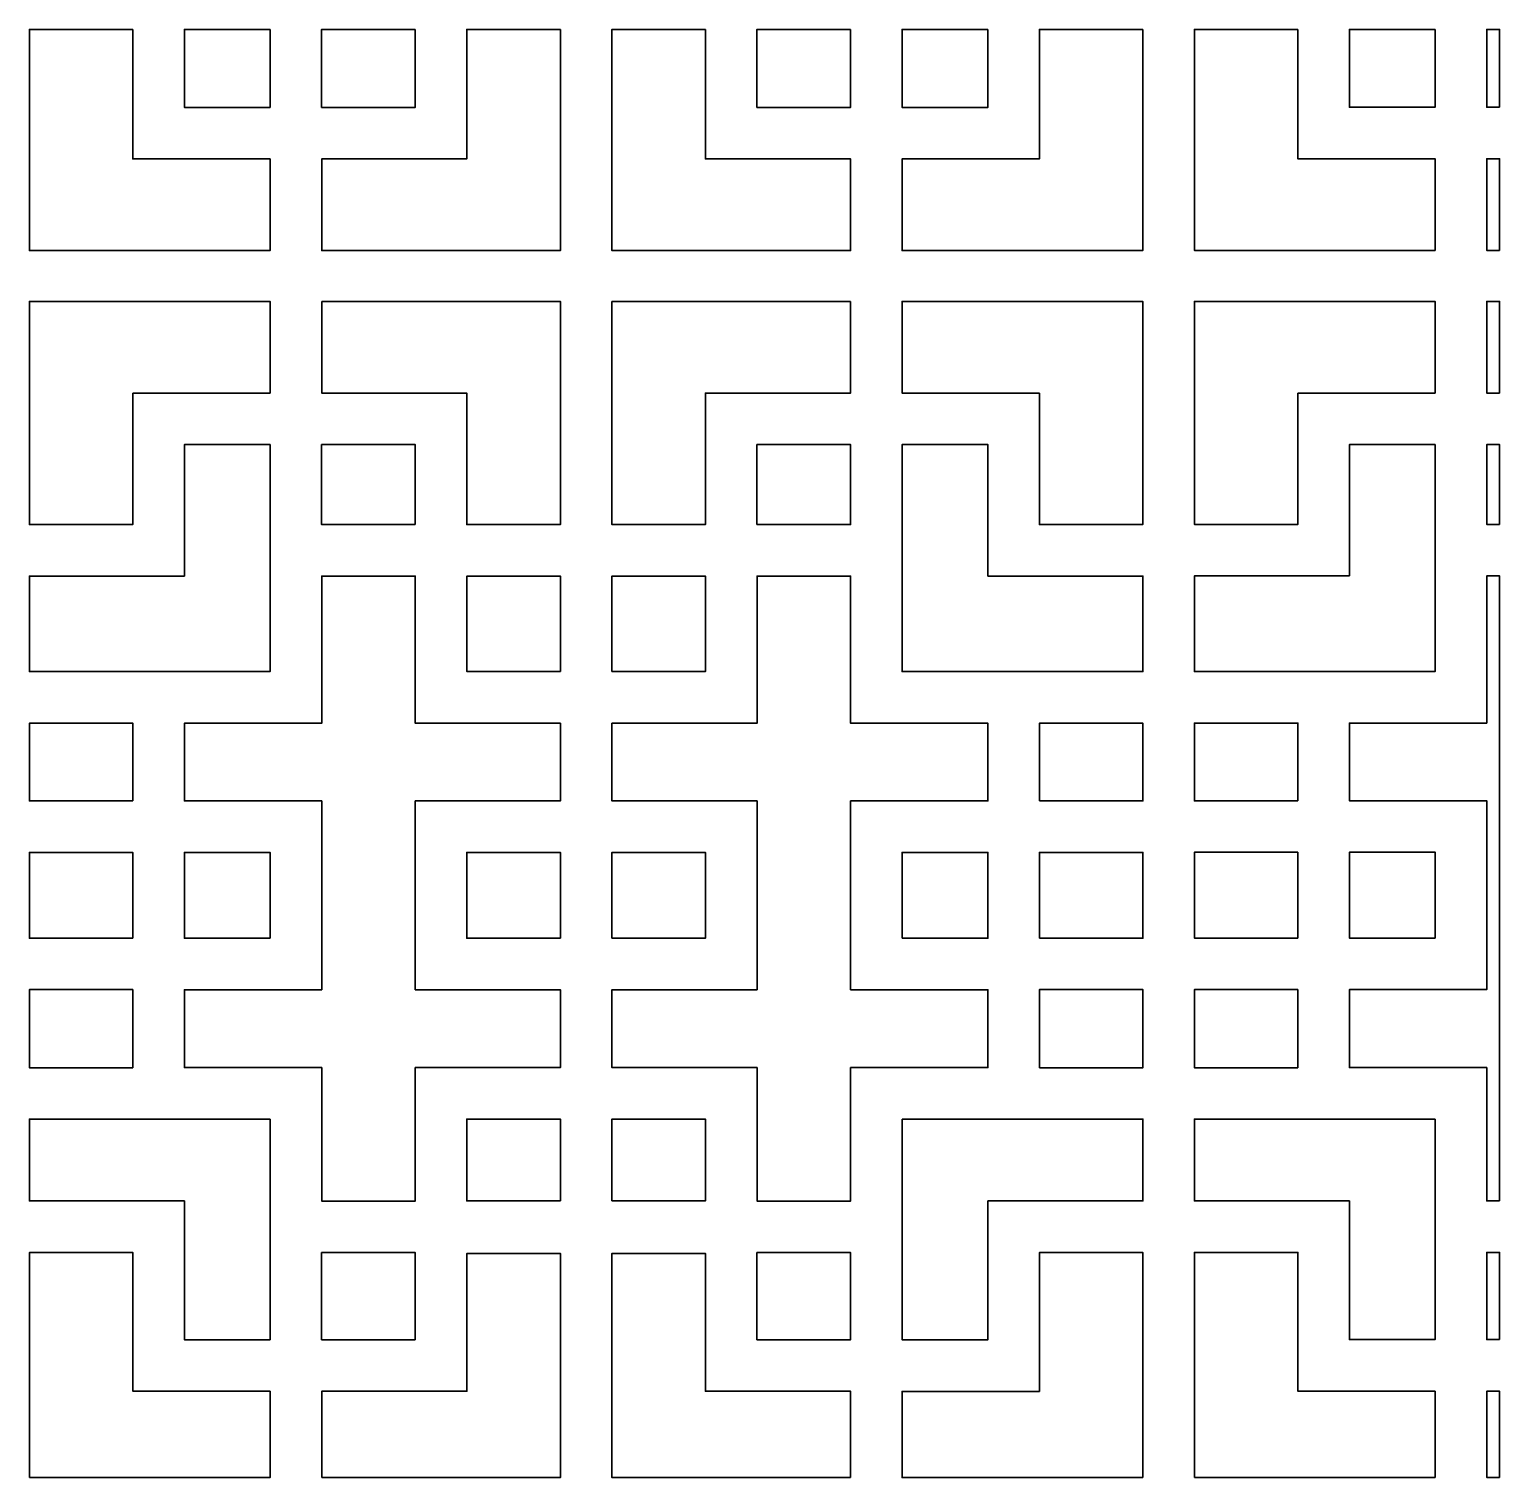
# Model space of a CAD drawing. Header units: centimetres. Extents: x 24 to 482, y -156 to 120.
# Drawn here: x 196.2 to 247.5, y 67.8 to 118.4 of the extents above; entities that cross this region are included whole.
import ezdxf

# ---------------------------------------------------------------- set-up
doc = ezdxf.new("R2010")
doc.units = ezdxf.units.CM
doc.header["$MEASUREMENT"] = 0
doc.layers.add('layer 1', color=7, linetype='Continuous')

msp = doc.modelspace()

# ---------------------------------------------------------------- linework, layer by layer
at = {"layer": 'layer 1', "color": 250, "lineweight": 35}
for points, knots in [([(199.77082, 118.39496), (199.77082, 118.39496), (199.77082, 113.87246), (199.77082, 113.87246), (199.77082, 113.87246), (199.77082, 113.87246), (204.56582, 113.87246), (204.56582, 113.87246), (204.56582, 113.87246), (204.56582, 113.87246), (204.56582, 110.67245), (204.56582, 110.67245), (204.56582, 110.67245), (204.56582, 110.67245), (196.16082, 110.67245), (196.16082, 110.67245), (196.16082, 110.67245), (196.16082, 110.67245), (196.16082, 118.39496), (196.16082, 118.39496), (196.16082, 118.39496), (196.16082, 118.39496), (199.77082, 118.39496), (199.77082, 118.39496)], [0, 0, 0, 0, 0.14285714, 0.14285714, 0.14285714, 0.14285714, 0.28571429, 0.28571429, 0.28571429, 0.28571429, 0.42857143, 0.42857143, 0.42857143, 0.42857143, 0.57142857, 0.57142857, 0.57142857, 0.57142857, 0.71428571, 0.71428571, 0.71428571, 0.71428571, 1, 1, 1, 1]), ([(204.56582, 118.39496), (204.56582, 118.39496), (201.57082, 118.39496), (201.57082, 118.39496), (201.57082, 118.39496), (201.57082, 118.39496), (201.57082, 115.67246), (201.57082, 115.67246), (201.57082, 115.67246), (201.57082, 115.67246), (204.56582, 115.67246), (204.56582, 115.67246), (204.56582, 115.67246), (204.56582, 115.67246), (204.56582, 118.39496), (204.56582, 118.39496)], [0, 0, 0, 0, 0.2, 0.2, 0.2, 0.2, 0.4, 0.4, 0.4, 0.4, 0.6, 0.6, 0.6, 0.6, 1, 1, 1, 1]), ([(209.63332, 118.39496), (209.63332, 118.39496), (209.63332, 115.67246), (209.63332, 115.67246), (209.63332, 115.67246), (209.63332, 115.67246), (206.36331, 115.67246), (206.36331, 115.67246), (206.36331, 115.67246), (206.36331, 115.67246), (206.36331, 118.39496), (206.36331, 118.39496), (206.36331, 118.39496), (206.36331, 118.39496), (206.36331, 118.39496), (206.36331, 118.39496), (206.36331, 118.39496), (206.36331, 118.39496), (209.63332, 118.39496), (209.63332, 118.39496)], [0, 0, 0, 0, 0.16666667, 0.16666667, 0.16666667, 0.16666667, 0.33333333, 0.33333333, 0.33333333, 0.33333333, 0.5, 0.5, 0.5, 0.5, 0.66666667, 0.66666667, 0.66666667, 0.66666667, 1, 1, 1, 1]), ([(214.69582, 118.39496), (214.69582, 118.39496), (214.69582, 110.67245), (214.69582, 110.67245), (214.69582, 110.67245), (214.69582, 110.67245), (206.36581, 110.67245), (206.36581, 110.67245), (206.36581, 110.67245), (206.36581, 110.67245), (206.36581, 113.87246), (206.36581, 113.87246), (206.36581, 113.87246), (206.36581, 113.87246), (211.43082, 113.87246), (211.43082, 113.87246), (211.43082, 113.87246), (211.43082, 113.87246), (211.43082, 118.39496), (211.43082, 118.39496), (211.43082, 118.39496), (211.43082, 118.39496), (214.69582, 118.39496), (214.69582, 118.39496)], [0, 0, 0, 0, 0.14285714, 0.14285714, 0.14285714, 0.14285714, 0.28571429, 0.28571429, 0.28571429, 0.28571429, 0.42857143, 0.42857143, 0.42857143, 0.42857143, 0.57142857, 0.57142857, 0.57142857, 0.57142857, 0.71428571, 0.71428571, 0.71428571, 0.71428571, 1, 1, 1, 1]), ([(219.76082, 118.39496), (219.76082, 118.39496), (216.49582, 118.39496), (216.49582, 118.39496), (216.49582, 118.39496), (216.49582, 118.39496), (216.49582, 110.67245), (216.49582, 110.67245), (216.49582, 110.67245), (216.49582, 110.67245), (224.82832, 110.67245), (224.82832, 110.67245), (224.82832, 110.67245), (224.82832, 110.67245), (224.82832, 113.87246), (224.82832, 113.87246), (224.82832, 113.87246), (224.82832, 113.87246), (219.76082, 113.87246), (219.76082, 113.87246), (219.76082, 113.87246), (219.76082, 113.87246), (219.76082, 118.39496), (219.76082, 118.39496)], [0, 0, 0, 0, 0.14285714, 0.14285714, 0.14285714, 0.14285714, 0.28571429, 0.28571429, 0.28571429, 0.28571429, 0.42857143, 0.42857143, 0.42857143, 0.42857143, 0.57142857, 0.57142857, 0.57142857, 0.57142857, 0.71428571, 0.71428571, 0.71428571, 0.71428571, 1, 1, 1, 1]), ([(224.82832, 118.39496), (224.82832, 118.39496), (224.82832, 115.67246), (224.82832, 115.67246), (224.82832, 115.67246), (224.82832, 115.67246), (221.55832, 115.67246), (221.55832, 115.67246), (221.55832, 115.67246), (221.55832, 115.67246), (221.55832, 118.39496), (221.55832, 118.39496), (221.55832, 118.39496), (221.55832, 118.39496), (224.82832, 118.39496), (224.82832, 118.39496)], [0, 0, 0, 0, 0.2, 0.2, 0.2, 0.2, 0.4, 0.4, 0.4, 0.4, 0.6, 0.6, 0.6, 0.6, 1, 1, 1, 1]), ([(235.03082, 118.39496), (235.03082, 118.39496), (231.42082, 118.39496), (231.42082, 118.39496), (231.42082, 118.39496), (231.42082, 118.39496), (231.42082, 113.87246), (231.42082, 113.87246), (231.42082, 113.87246), (231.42082, 113.87246), (226.62832, 113.87246), (226.62832, 113.87246), (226.62832, 113.87246), (226.62832, 113.87246), (226.62832, 110.67245), (226.62832, 110.67245), (226.62832, 110.67245), (226.62832, 110.67245), (235.03082, 110.67245), (235.03082, 110.67245), (235.03082, 110.67245), (235.03082, 110.67245), (235.03082, 118.39496), (235.03082, 118.39496)], [0, 0, 0, 0, 0.14285714, 0.14285714, 0.14285714, 0.14285714, 0.28571429, 0.28571429, 0.28571429, 0.28571429, 0.42857143, 0.42857143, 0.42857143, 0.42857143, 0.57142857, 0.57142857, 0.57142857, 0.57142857, 0.71428571, 0.71428571, 0.71428571, 0.71428571, 1, 1, 1, 1]), ([(229.62331, 118.39496), (229.62331, 118.39496), (229.62331, 115.67246), (229.62331, 115.67246), (229.62331, 115.67246), (229.62331, 115.67246), (226.62832, 115.67246), (226.62832, 115.67246), (226.62832, 115.67246), (226.62832, 115.67246), (226.62832, 118.39496), (226.62832, 118.39496), (226.62832, 118.39496), (226.62832, 118.39496), (229.62331, 118.39496), (229.62331, 118.39496)], [0, 0, 0, 0, 0.2, 0.2, 0.2, 0.2, 0.4, 0.4, 0.4, 0.4, 0.6, 0.6, 0.6, 0.6, 1, 1, 1, 1]), ([(240.44332, 118.39496), (240.44332, 118.39496), (236.83082, 118.39496), (236.83082, 118.39496), (236.83082, 118.39496), (236.83082, 118.39496), (236.83082, 110.67496), (236.83082, 110.67496), (236.83082, 110.67496), (236.83082, 110.67496), (245.23582, 110.67496), (245.23582, 110.67496), (245.23582, 110.67496), (245.23582, 110.67496), (245.23582, 113.87496), (245.23582, 113.87496), (245.23582, 113.87496), (245.23582, 113.87496), (240.44082, 113.87496), (240.44082, 113.87496), (240.44082, 113.87496), (240.44082, 113.87496), (240.44332, 118.39496), (240.44332, 118.39496)], [0, 0, 0, 0, 0.14285714, 0.14285714, 0.14285714, 0.14285714, 0.28571429, 0.28571429, 0.28571429, 0.28571429, 0.42857143, 0.42857143, 0.42857143, 0.42857143, 0.57142857, 0.57142857, 0.57142857, 0.57142857, 0.71428571, 0.71428571, 0.71428571, 0.71428571, 1, 1, 1, 1]), ([(245.23582, 118.39496), (245.23582, 118.39496), (245.23582, 115.67496), (245.23582, 115.67496), (245.23582, 115.67496), (245.23582, 115.67496), (242.24082, 115.67496), (242.24082, 115.67496), (242.24082, 115.67496), (242.24082, 115.67496), (242.24082, 118.39496), (242.24082, 118.39496), (242.24082, 118.39496), (242.24082, 118.39496), (245.23582, 118.39496), (245.23582, 118.39496)], [0, 0, 0, 0, 0.2, 0.2, 0.2, 0.2, 0.4, 0.4, 0.4, 0.4, 0.6, 0.6, 0.6, 0.6, 1, 1, 1, 1]), ([(247.48581, 115.67496), (247.48581, 115.67496), (247.03582, 115.67496), (247.03582, 115.67496), (247.03582, 115.67496), (247.03582, 115.67496), (247.03582, 118.39496), (247.03582, 118.39496), (247.03582, 118.39496), (247.03582, 118.39496), (247.48581, 118.39496), (247.48581, 118.39496), (247.48581, 118.39496), (247.48581, 118.39496), (247.48581, 115.67496), (247.48581, 115.67496)], [0, 0, 0, 0, 0.2, 0.2, 0.2, 0.2, 0.4, 0.4, 0.4, 0.4, 0.6, 0.6, 0.6, 0.6, 1, 1, 1, 1]), ([(247.48581, 110.67496), (247.48581, 110.67496), (247.48581, 113.87496), (247.48581, 113.87496), (247.48581, 113.87496), (247.48581, 113.87496), (247.03582, 113.87496), (247.03582, 113.87496), (247.03582, 113.87496), (247.03582, 113.87496), (247.03582, 110.67496), (247.03582, 110.67496), (247.03582, 110.67496), (247.03582, 110.67496), (247.48581, 110.67496), (247.48581, 110.67496)], [0, 0, 0, 0, 0.2, 0.2, 0.2, 0.2, 0.4, 0.4, 0.4, 0.4, 0.6, 0.6, 0.6, 0.6, 1, 1, 1, 1]), ([(199.77082, 105.69496), (199.77082, 105.69496), (199.77082, 101.10496), (199.77082, 101.10496), (199.77082, 101.10496), (199.77082, 101.10496), (196.16082, 101.10496), (196.16082, 101.10496), (196.16082, 101.10496), (196.16082, 101.10496), (196.16082, 108.89495), (196.16082, 108.89495), (196.16082, 108.89495), (196.16082, 108.89495), (204.56582, 108.89495), (204.56582, 108.89495), (204.56582, 108.89495), (204.56582, 108.89495), (204.56582, 105.69496), (204.56582, 105.69496), (204.56582, 105.69496), (204.56582, 105.69496), (199.77082, 105.69496), (199.77082, 105.69496)], [0, 0, 0, 0, 0.14285714, 0.14285714, 0.14285714, 0.14285714, 0.28571429, 0.28571429, 0.28571429, 0.28571429, 0.42857143, 0.42857143, 0.42857143, 0.42857143, 0.57142857, 0.57142857, 0.57142857, 0.57142857, 0.71428571, 0.71428571, 0.71428571, 0.71428571, 1, 1, 1, 1]), ([(206.36581, 108.89495), (206.36581, 108.89495), (206.36581, 105.69246), (206.36581, 105.69246), (206.36581, 105.69246), (206.36581, 105.69246), (211.43082, 105.69496), (211.43082, 105.69496), (211.43082, 105.69496), (211.43082, 105.69496), (211.43082, 101.10496), (211.43082, 101.10496), (211.43082, 101.10496), (211.43082, 101.10496), (214.69582, 101.10496), (214.69582, 101.10496), (214.69582, 101.10496), (214.69582, 101.10496), (214.69582, 108.89495), (214.69582, 108.89495), (214.69582, 108.89495), (214.69582, 108.89495), (206.36581, 108.89495), (206.36581, 108.89495)], [0, 0, 0, 0, 0.14285714, 0.14285714, 0.14285714, 0.14285714, 0.28571429, 0.28571429, 0.28571429, 0.28571429, 0.42857143, 0.42857143, 0.42857143, 0.42857143, 0.57142857, 0.57142857, 0.57142857, 0.57142857, 0.71428571, 0.71428571, 0.71428571, 0.71428571, 1, 1, 1, 1]), ([(224.82832, 108.89495), (224.82832, 108.89495), (224.82832, 105.69246), (224.82832, 105.69246), (224.82832, 105.69246), (224.82832, 105.69246), (219.76082, 105.69496), (219.76082, 105.69496), (219.76082, 105.69496), (219.76082, 105.69496), (219.76082, 101.10496), (219.76082, 101.10496), (219.76082, 101.10496), (219.76082, 101.10496), (216.49582, 101.10496), (216.49582, 101.10496), (216.49582, 101.10496), (216.49582, 101.10496), (216.49582, 108.89246), (216.49582, 108.89246), (216.49582, 108.89246), (216.49582, 108.89246), (224.82832, 108.89495), (224.82832, 108.89495)], [0, 0, 0, 0, 0.14285714, 0.14285714, 0.14285714, 0.14285714, 0.28571429, 0.28571429, 0.28571429, 0.28571429, 0.42857143, 0.42857143, 0.42857143, 0.42857143, 0.57142857, 0.57142857, 0.57142857, 0.57142857, 0.71428571, 0.71428571, 0.71428571, 0.71428571, 1, 1, 1, 1]), ([(231.42082, 105.69246), (231.42082, 105.69246), (231.42082, 101.10496), (231.42082, 101.10496), (231.42082, 101.10496), (231.42082, 101.10496), (235.03082, 101.10496), (235.03082, 101.10496), (235.03082, 101.10496), (235.03082, 101.10496), (235.03082, 108.89495), (235.03082, 108.89495), (235.03082, 108.89495), (235.03082, 108.89495), (226.62832, 108.89495), (226.62832, 108.89495), (226.62832, 108.89495), (226.62832, 108.89495), (226.62832, 105.69246), (226.62832, 105.69246), (226.62832, 105.69246), (226.62832, 105.69246), (231.42082, 105.69246), (231.42082, 105.69246)], [0, 0, 0, 0, 0.14285714, 0.14285714, 0.14285714, 0.14285714, 0.28571429, 0.28571429, 0.28571429, 0.28571429, 0.42857143, 0.42857143, 0.42857143, 0.42857143, 0.57142857, 0.57142857, 0.57142857, 0.57142857, 0.71428571, 0.71428571, 0.71428571, 0.71428571, 1, 1, 1, 1]), ([(240.44082, 105.69746), (240.44082, 105.69746), (240.44332, 101.10746), (240.44332, 101.10746), (240.44332, 101.10746), (240.44332, 101.10746), (236.83082, 101.10746), (236.83082, 101.10746), (236.83082, 101.10746), (236.83082, 101.10746), (236.83082, 108.89746), (236.83082, 108.89746), (236.83082, 108.89746), (236.83082, 108.89746), (245.23582, 108.89746), (245.23582, 108.89746), (245.23582, 108.89746), (245.23582, 108.89746), (245.23582, 105.69746), (245.23582, 105.69746), (245.23582, 105.69746), (245.23582, 105.69746), (240.44082, 105.69746), (240.44082, 105.69746)], [0, 0, 0, 0, 0.14285714, 0.14285714, 0.14285714, 0.14285714, 0.28571429, 0.28571429, 0.28571429, 0.28571429, 0.42857143, 0.42857143, 0.42857143, 0.42857143, 0.57142857, 0.57142857, 0.57142857, 0.57142857, 0.71428571, 0.71428571, 0.71428571, 0.71428571, 1, 1, 1, 1]), ([(247.48581, 105.69746), (247.48581, 105.69746), (247.03582, 105.69496), (247.03582, 105.69496), (247.03582, 105.69496), (247.03582, 105.69496), (247.03582, 108.89746), (247.03582, 108.89746), (247.03582, 108.89746), (247.03582, 108.89746), (247.48581, 108.89746), (247.48581, 108.89746), (247.48581, 108.89746), (247.48581, 108.89746), (247.48581, 105.69746), (247.48581, 105.69746)], [0, 0, 0, 0, 0.2, 0.2, 0.2, 0.2, 0.4, 0.4, 0.4, 0.4, 0.6, 0.6, 0.6, 0.6, 1, 1, 1, 1]), ([(201.57082, 99.30497), (201.57082, 99.30497), (201.57082, 103.89496), (201.57082, 103.89496), (201.57082, 103.89496), (201.57082, 103.89496), (204.56582, 103.89496), (204.56582, 103.89496), (204.56582, 103.89496), (204.56582, 103.89496), (204.56582, 95.96746), (204.56582, 95.96746), (204.56582, 95.96746), (204.56582, 95.96746), (196.16082, 95.96746), (196.16082, 95.96746), (196.16082, 95.96746), (196.16082, 95.96746), (196.16082, 99.30497), (196.16082, 99.30497), (196.16082, 99.30497), (196.16082, 99.30497), (201.57082, 99.30497), (201.57082, 99.30497)], [0, 0, 0, 0, 0.14285714, 0.14285714, 0.14285714, 0.14285714, 0.28571429, 0.28571429, 0.28571429, 0.28571429, 0.42857143, 0.42857143, 0.42857143, 0.42857143, 0.57142857, 0.57142857, 0.57142857, 0.57142857, 0.71428571, 0.71428571, 0.71428571, 0.71428571, 1, 1, 1, 1]), ([(209.63332, 101.10496), (209.63332, 101.10496), (206.36331, 101.10496), (206.36331, 101.10496), (206.36331, 101.10496), (206.36331, 101.10496), (206.36331, 103.89496), (206.36331, 103.89496), (206.36331, 103.89496), (206.36331, 103.89496), (209.63332, 103.89496), (209.63332, 103.89496), (209.63332, 103.89496), (209.63332, 103.89496), (209.63332, 101.10496), (209.63332, 101.10496)], [0, 0, 0, 0, 0.2, 0.2, 0.2, 0.2, 0.4, 0.4, 0.4, 0.4, 0.6, 0.6, 0.6, 0.6, 1, 1, 1, 1]), ([(221.55832, 101.10496), (221.55832, 101.10496), (224.82832, 101.10496), (224.82832, 101.10496), (224.82832, 101.10496), (224.82832, 101.10496), (224.82832, 103.89496), (224.82832, 103.89496), (224.82832, 103.89496), (224.82832, 103.89496), (221.55832, 103.89496), (221.55832, 103.89496), (221.55832, 103.89496), (221.55832, 103.89496), (221.55832, 101.10496), (221.55832, 101.10496)], [0, 0, 0, 0, 0.2, 0.2, 0.2, 0.2, 0.4, 0.4, 0.4, 0.4, 0.6, 0.6, 0.6, 0.6, 1, 1, 1, 1]), ([(229.62331, 99.30497), (229.62331, 99.30497), (229.62331, 103.89496), (229.62331, 103.89496), (229.62331, 103.89496), (229.62331, 103.89496), (226.62832, 103.89496), (226.62832, 103.89496), (226.62832, 103.89496), (226.62832, 103.89496), (226.62832, 95.96746), (226.62832, 95.96746), (226.62832, 95.96746), (226.62832, 95.96746), (235.03332, 95.96746), (235.03332, 95.96746), (235.03332, 95.96746), (235.03332, 95.96746), (235.03332, 99.30497), (235.03332, 99.30497), (235.03332, 99.30497), (235.03332, 99.30497), (229.62331, 99.30497), (229.62331, 99.30497)], [0, 0, 0, 0, 0.14285714, 0.14285714, 0.14285714, 0.14285714, 0.28571429, 0.28571429, 0.28571429, 0.28571429, 0.42857143, 0.42857143, 0.42857143, 0.42857143, 0.57142857, 0.57142857, 0.57142857, 0.57142857, 0.71428571, 0.71428571, 0.71428571, 0.71428571, 1, 1, 1, 1]), ([(242.24082, 99.30746), (242.24082, 99.30746), (242.24082, 103.89746), (242.24082, 103.89746), (242.24082, 103.89746), (242.24082, 103.89746), (245.23582, 103.89746), (245.23582, 103.89746), (245.23582, 103.89746), (245.23582, 103.89746), (245.23582, 95.96996), (245.23582, 95.96996), (245.23582, 95.96996), (245.23582, 95.96996), (236.83082, 95.96996), (236.83082, 95.96996), (236.83082, 95.96996), (236.83082, 95.96996), (236.83082, 99.30746), (236.83082, 99.30746), (236.83082, 99.30746), (236.83082, 99.30746), (242.24082, 99.30746), (242.24082, 99.30746)], [0, 0, 0, 0, 0.14285714, 0.14285714, 0.14285714, 0.14285714, 0.28571429, 0.28571429, 0.28571429, 0.28571429, 0.42857143, 0.42857143, 0.42857143, 0.42857143, 0.57142857, 0.57142857, 0.57142857, 0.57142857, 0.71428571, 0.71428571, 0.71428571, 0.71428571, 1, 1, 1, 1]), ([(247.48581, 101.10746), (247.48581, 101.10746), (247.48581, 103.89746), (247.48581, 103.89746), (247.48581, 103.89746), (247.48581, 103.89746), (247.03582, 103.89746), (247.03582, 103.89746), (247.03582, 103.89746), (247.03582, 103.89746), (247.03582, 101.10746), (247.03582, 101.10746), (247.03582, 101.10746), (247.03582, 101.10746), (247.48581, 101.10746), (247.48581, 101.10746)], [0, 0, 0, 0, 0.2, 0.2, 0.2, 0.2, 0.4, 0.4, 0.4, 0.4, 0.6, 0.6, 0.6, 0.6, 1, 1, 1, 1]), ([(209.62832, 82.13996), (209.62832, 82.13996), (214.69582, 82.13996), (214.69582, 82.13996), (214.69582, 82.13996), (214.69582, 82.13996), (214.69582, 84.85996), (214.69582, 84.85996), (214.69582, 84.85996), (214.69582, 84.85996), (209.62832, 84.85996), (209.62832, 84.85996), (209.62832, 84.85996), (209.62832, 84.85996), (209.62832, 91.45496), (209.62832, 91.45496), (209.62832, 91.45496), (209.62832, 91.45496), (214.69831, 91.45496), (214.69831, 91.45496), (214.69831, 91.45496), (214.69831, 91.45496), (214.69831, 94.16747), (214.69831, 94.16747), (214.69831, 94.16747), (214.69831, 94.16747), (209.62832, 94.16747), (209.62832, 94.16747), (209.62832, 94.16747), (209.62832, 94.16747), (209.62832, 99.30497), (209.62832, 99.30497), (209.62832, 99.30497), (209.62832, 99.30497), (206.36581, 99.30497), (206.36581, 99.30497), (206.36581, 99.30497), (206.36581, 99.30497), (206.36581, 94.16747), (206.36581, 94.16747), (206.36581, 94.16747), (206.36581, 94.16747), (201.57082, 94.16747), (201.57082, 94.16747), (201.57082, 94.16747), (201.57082, 94.16747), (201.57082, 91.45496), (201.57082, 91.45496), (201.57082, 91.45496), (201.57082, 91.45496), (206.36581, 91.45496), (206.36581, 91.45496), (206.36581, 91.45496), (206.36581, 91.45496), (206.36581, 84.85996), (206.36581, 84.85996), (206.36581, 84.85996), (206.36581, 84.85996), (201.57082, 84.85996), (201.57082, 84.85996), (201.57082, 84.85996), (201.57082, 84.85996), (201.57082, 82.13996), (201.57082, 82.13996), (201.57082, 82.13996), (201.57082, 82.13996), (206.36581, 82.13996), (206.36581, 82.13996), (206.36581, 82.13996), (206.36581, 82.13996), (206.36581, 77.47996), (206.36581, 77.47996), (206.36581, 77.47996), (206.36581, 77.47996), (209.62832, 77.47996), (209.62832, 77.47996), (209.62832, 77.47996), (209.62832, 77.47996), (209.62832, 82.13996), (209.62832, 82.13996)], [0, 0, 0, 0, 0.04761905, 0.04761905, 0.04761905, 0.04761905, 0.0952381, 0.0952381, 0.0952381, 0.0952381, 0.14285714, 0.14285714, 0.14285714, 0.14285714, 0.19047619, 0.19047619, 0.19047619, 0.19047619, 0.23809524, 0.23809524, 0.23809524, 0.23809524, 0.28571429, 0.28571429, 0.28571429, 0.28571429, 0.33333333, 0.33333333, 0.33333333, 0.33333333, 0.38095238, 0.38095238, 0.38095238, 0.38095238, 0.42857143, 0.42857143, 0.42857143, 0.42857143, 0.47619048, 0.47619048, 0.47619048, 0.47619048, 0.52380952, 0.52380952, 0.52380952, 0.52380952, 0.57142857, 0.57142857, 0.57142857, 0.57142857, 0.61904762, 0.61904762, 0.61904762, 0.61904762, 0.66666667, 0.66666667, 0.66666667, 0.66666667, 0.71428571, 0.71428571, 0.71428571, 0.71428571, 0.76190476, 0.76190476, 0.76190476, 0.76190476, 0.80952381, 0.80952381, 0.80952381, 0.80952381, 0.85714286, 0.85714286, 0.85714286, 0.85714286, 0.9047619, 0.9047619, 0.9047619, 0.9047619, 1, 1, 1, 1]), ([(214.69582, 95.96746), (214.69582, 95.96746), (211.43332, 95.96746), (211.43332, 95.96746), (211.43332, 95.96746), (211.43332, 95.96746), (211.43332, 99.30497), (211.43332, 99.30497), (211.43332, 99.30497), (211.43332, 99.30497), (214.69582, 99.30497), (214.69582, 99.30497), (214.69582, 99.30497), (214.69582, 99.30497), (214.69582, 95.96746), (214.69582, 95.96746)], [0, 0, 0, 0, 0.2, 0.2, 0.2, 0.2, 0.4, 0.4, 0.4, 0.4, 0.6, 0.6, 0.6, 0.6, 1, 1, 1, 1]), ([(216.49582, 95.96746), (216.49582, 95.96746), (219.75832, 95.96746), (219.75832, 95.96746), (219.75832, 95.96746), (219.75832, 95.96746), (219.75832, 99.30497), (219.75832, 99.30497), (219.75832, 99.30497), (219.75832, 99.30497), (216.49582, 99.30497), (216.49582, 99.30497), (216.49582, 99.30497), (216.49582, 99.30497), (216.49582, 95.96746), (216.49582, 95.96746)], [0, 0, 0, 0, 0.2, 0.2, 0.2, 0.2, 0.4, 0.4, 0.4, 0.4, 0.6, 0.6, 0.6, 0.6, 1, 1, 1, 1]), ([(221.56332, 82.13996), (221.56332, 82.13996), (216.49582, 82.13996), (216.49582, 82.13996), (216.49582, 82.13996), (216.49582, 82.13996), (216.49582, 84.85996), (216.49582, 84.85996), (216.49582, 84.85996), (216.49582, 84.85996), (221.56332, 84.85996), (221.56332, 84.85996), (221.56332, 84.85996), (221.56332, 84.85996), (221.56332, 91.45496), (221.56332, 91.45496), (221.56332, 91.45496), (221.56332, 91.45496), (216.49582, 91.45496), (216.49582, 91.45496), (216.49582, 91.45496), (216.49582, 91.45496), (216.49582, 94.16747), (216.49582, 94.16747), (216.49582, 94.16747), (216.49582, 94.16747), (221.56332, 94.16747), (221.56332, 94.16747), (221.56332, 94.16747), (221.56332, 94.16747), (221.56332, 99.30497), (221.56332, 99.30497), (221.56332, 99.30497), (221.56332, 99.30497), (224.82582, 99.30497), (224.82582, 99.30497), (224.82582, 99.30497), (224.82582, 99.30497), (224.82582, 94.16747), (224.82582, 94.16747), (224.82582, 94.16747), (224.82582, 94.16747), (229.62331, 94.16747), (229.62331, 94.16747), (229.62331, 94.16747), (229.62331, 94.16747), (229.62331, 91.45496), (229.62331, 91.45496), (229.62331, 91.45496), (229.62331, 91.45496), (224.82582, 91.45496), (224.82582, 91.45496), (224.82582, 91.45496), (224.82582, 91.45496), (224.82582, 84.85996), (224.82582, 84.85996), (224.82582, 84.85996), (224.82582, 84.85996), (229.62331, 84.85996), (229.62331, 84.85996), (229.62331, 84.85996), (229.62331, 84.85996), (229.62331, 82.13996), (229.62331, 82.13996), (229.62331, 82.13996), (229.62331, 82.13996), (224.82582, 82.13996), (224.82582, 82.13996), (224.82582, 82.13996), (224.82582, 82.13996), (224.82582, 77.47746), (224.82582, 77.47746), (224.82582, 77.47746), (224.82582, 77.47746), (221.56332, 77.47746), (221.56332, 77.47746), (221.56332, 77.47746), (221.56332, 77.47746), (221.56332, 82.13996), (221.56332, 82.13996)], [0, 0, 0, 0, 0.04761905, 0.04761905, 0.04761905, 0.04761905, 0.0952381, 0.0952381, 0.0952381, 0.0952381, 0.14285714, 0.14285714, 0.14285714, 0.14285714, 0.19047619, 0.19047619, 0.19047619, 0.19047619, 0.23809524, 0.23809524, 0.23809524, 0.23809524, 0.28571429, 0.28571429, 0.28571429, 0.28571429, 0.33333333, 0.33333333, 0.33333333, 0.33333333, 0.38095238, 0.38095238, 0.38095238, 0.38095238, 0.42857143, 0.42857143, 0.42857143, 0.42857143, 0.47619048, 0.47619048, 0.47619048, 0.47619048, 0.52380952, 0.52380952, 0.52380952, 0.52380952, 0.57142857, 0.57142857, 0.57142857, 0.57142857, 0.61904762, 0.61904762, 0.61904762, 0.61904762, 0.66666667, 0.66666667, 0.66666667, 0.66666667, 0.71428571, 0.71428571, 0.71428571, 0.71428571, 0.76190476, 0.76190476, 0.76190476, 0.76190476, 0.80952381, 0.80952381, 0.80952381, 0.80952381, 0.85714286, 0.85714286, 0.85714286, 0.85714286, 0.9047619, 0.9047619, 0.9047619, 0.9047619, 1, 1, 1, 1]), ([(247.48581, 77.48246), (247.48581, 77.48246), (247.03832, 77.48246), (247.03832, 77.48246), (247.03832, 77.48246), (247.03832, 77.48246), (247.03832, 82.14246), (247.03832, 82.14246), (247.03832, 82.14246), (247.03832, 82.14246), (242.24082, 82.14246), (242.24082, 82.14246), (242.24082, 82.14246), (242.24082, 82.14246), (242.24082, 84.86246), (242.24082, 84.86246), (242.24082, 84.86246), (242.24082, 84.86246), (247.03832, 84.86246), (247.03832, 84.86246), (247.03832, 84.86246), (247.03832, 84.86246), (247.03832, 91.45747), (247.03832, 91.45747), (247.03832, 91.45747), (247.03832, 91.45747), (242.24082, 91.45747), (242.24082, 91.45747), (242.24082, 91.45747), (242.24082, 91.45747), (242.24082, 94.16996), (242.24082, 94.16996), (242.24082, 94.16996), (242.24082, 94.16996), (247.03832, 94.16996), (247.03832, 94.16996), (247.03832, 94.16996), (247.03832, 94.16996), (247.03832, 99.30746), (247.03832, 99.30746), (247.03832, 99.30746), (247.03832, 99.30746), (247.48581, 99.30746), (247.48581, 99.30746), (247.48581, 99.30746), (247.48581, 99.30746), (247.48581, 77.48246), (247.48581, 77.48246)], [0, 0, 0, 0, 0.07692308, 0.07692308, 0.07692308, 0.07692308, 0.15384615, 0.15384615, 0.15384615, 0.15384615, 0.23076923, 0.23076923, 0.23076923, 0.23076923, 0.30769231, 0.30769231, 0.30769231, 0.30769231, 0.38461538, 0.38461538, 0.38461538, 0.38461538, 0.46153846, 0.46153846, 0.46153846, 0.46153846, 0.53846154, 0.53846154, 0.53846154, 0.53846154, 0.61538462, 0.61538462, 0.61538462, 0.61538462, 0.69230769, 0.69230769, 0.69230769, 0.69230769, 0.76923077, 0.76923077, 0.76923077, 0.76923077, 0.84615385, 0.84615385, 0.84615385, 0.84615385, 1, 1, 1, 1]), ([(199.77332, 91.45246), (199.77332, 91.45246), (196.16082, 91.45246), (196.16082, 91.45246), (196.16082, 91.45246), (196.16082, 91.45246), (196.16082, 94.16747), (196.16082, 94.16747), (196.16082, 94.16747), (196.16082, 94.16747), (199.77332, 94.16747), (199.77332, 94.16747), (199.77332, 94.16747), (199.77332, 94.16747), (199.77332, 91.45246), (199.77332, 91.45246)], [0, 0, 0, 0, 0.2, 0.2, 0.2, 0.2, 0.4, 0.4, 0.4, 0.4, 0.6, 0.6, 0.6, 0.6, 1, 1, 1, 1]), ([(231.42082, 91.45246), (231.42082, 91.45246), (235.03332, 91.45246), (235.03332, 91.45246), (235.03332, 91.45246), (235.03332, 91.45246), (235.03332, 94.16496), (235.03332, 94.16496), (235.03332, 94.16496), (235.03332, 94.16496), (231.42082, 94.16496), (231.42082, 94.16496), (231.42082, 94.16496), (231.42082, 94.16496), (231.42082, 91.45246), (231.42082, 91.45246)], [0, 0, 0, 0, 0.2, 0.2, 0.2, 0.2, 0.4, 0.4, 0.4, 0.4, 0.6, 0.6, 0.6, 0.6, 1, 1, 1, 1]), ([(240.44332, 91.45496), (240.44332, 91.45496), (236.83082, 91.45496), (236.83082, 91.45496), (236.83082, 91.45496), (236.83082, 91.45496), (236.83082, 94.16996), (236.83082, 94.16996), (236.83082, 94.16996), (236.83082, 94.16996), (240.44332, 94.16996), (240.44332, 94.16996), (240.44332, 94.16996), (240.44332, 94.16996), (240.44332, 91.45496), (240.44332, 91.45496)], [0, 0, 0, 0, 0.2, 0.2, 0.2, 0.2, 0.4, 0.4, 0.4, 0.4, 0.6, 0.6, 0.6, 0.6, 1, 1, 1, 1]), ([(199.77082, 86.65996), (199.77082, 86.65996), (196.16082, 86.65996), (196.16082, 86.65996), (196.16082, 86.65996), (196.16082, 86.65996), (196.16082, 89.65247), (196.16082, 89.65247), (196.16082, 89.65247), (196.16082, 89.65247), (199.77082, 89.65247), (199.77082, 89.65247), (199.77082, 89.65247), (199.77082, 89.65247), (199.77082, 86.65996), (199.77082, 86.65996)], [0, 0, 0, 0, 0.2, 0.2, 0.2, 0.2, 0.4, 0.4, 0.4, 0.4, 0.6, 0.6, 0.6, 0.6, 1, 1, 1, 1]), ([(204.56582, 86.65996), (204.56582, 86.65996), (201.57082, 86.65996), (201.57082, 86.65996), (201.57082, 86.65996), (201.57082, 86.65996), (201.57082, 89.65496), (201.57082, 89.65496), (201.57082, 89.65496), (201.57082, 89.65496), (204.56582, 89.65496), (204.56582, 89.65496), (204.56582, 89.65496), (204.56582, 89.65496), (204.56582, 86.65996), (204.56582, 86.65996)], [0, 0, 0, 0, 0.2, 0.2, 0.2, 0.2, 0.4, 0.4, 0.4, 0.4, 0.6, 0.6, 0.6, 0.6, 1, 1, 1, 1]), ([(214.69831, 86.65996), (214.69831, 86.65996), (211.43082, 86.65996), (211.43082, 86.65996), (211.43082, 86.65996), (211.43082, 86.65996), (211.43082, 89.65496), (211.43082, 89.65496), (211.43082, 89.65496), (211.43082, 89.65496), (214.69831, 89.65496), (214.69831, 89.65496), (214.69831, 89.65496), (214.69831, 89.65496), (214.69831, 86.65996), (214.69831, 86.65996)], [0, 0, 0, 0, 0.2, 0.2, 0.2, 0.2, 0.4, 0.4, 0.4, 0.4, 0.6, 0.6, 0.6, 0.6, 1, 1, 1, 1]), ([(216.49582, 86.65996), (216.49582, 86.65996), (219.76082, 86.65996), (219.76082, 86.65996), (219.76082, 86.65996), (219.76082, 86.65996), (219.76082, 89.65496), (219.76082, 89.65496), (219.76082, 89.65496), (219.76082, 89.65496), (216.49582, 89.65496), (216.49582, 89.65496), (216.49582, 89.65496), (216.49582, 89.65496), (216.49582, 86.65996), (216.49582, 86.65996)], [0, 0, 0, 0, 0.2, 0.2, 0.2, 0.2, 0.4, 0.4, 0.4, 0.4, 0.6, 0.6, 0.6, 0.6, 1, 1, 1, 1]), ([(226.62582, 86.65996), (226.62582, 86.65996), (229.62331, 86.65996), (229.62331, 86.65996), (229.62331, 86.65996), (229.62331, 86.65996), (229.62331, 89.65496), (229.62331, 89.65496), (229.62331, 89.65496), (229.62331, 89.65496), (226.62582, 89.65496), (226.62582, 89.65496), (226.62582, 89.65496), (226.62582, 89.65496), (226.62582, 86.65996), (226.62582, 86.65996)], [0, 0, 0, 0, 0.2, 0.2, 0.2, 0.2, 0.4, 0.4, 0.4, 0.4, 0.6, 0.6, 0.6, 0.6, 1, 1, 1, 1]), ([(231.42082, 86.65996), (231.42082, 86.65996), (235.03332, 86.65996), (235.03332, 86.65996), (235.03332, 86.65996), (235.03332, 86.65996), (235.03332, 89.65247), (235.03332, 89.65247), (235.03332, 89.65247), (235.03332, 89.65247), (231.42082, 89.65247), (231.42082, 89.65247), (231.42082, 89.65247), (231.42082, 89.65247), (231.42082, 86.65996), (231.42082, 86.65996)], [0, 0, 0, 0, 0.2, 0.2, 0.2, 0.2, 0.4, 0.4, 0.4, 0.4, 0.6, 0.6, 0.6, 0.6, 1, 1, 1, 1]), ([(240.44082, 86.66246), (240.44082, 86.66246), (236.83082, 86.66246), (236.83082, 86.66246), (236.83082, 86.66246), (236.83082, 86.66246), (236.83082, 89.65746), (236.83082, 89.65746), (236.83082, 89.65746), (236.83082, 89.65746), (240.44082, 89.65746), (240.44082, 89.65746), (240.44082, 89.65746), (240.44082, 89.65746), (240.44082, 86.66246), (240.44082, 86.66246)], [0, 0, 0, 0, 0.2, 0.2, 0.2, 0.2, 0.4, 0.4, 0.4, 0.4, 0.6, 0.6, 0.6, 0.6, 1, 1, 1, 1]), ([(245.23832, 86.66246), (245.23832, 86.66246), (242.24082, 86.66246), (242.24082, 86.66246), (242.24082, 86.66246), (242.24082, 86.66246), (242.24082, 89.65746), (242.24082, 89.65746), (242.24082, 89.65746), (242.24082, 89.65746), (245.23832, 89.65746), (245.23832, 89.65746), (245.23832, 89.65746), (245.23832, 89.65746), (245.23832, 86.66246), (245.23832, 86.66246)], [0, 0, 0, 0, 0.2, 0.2, 0.2, 0.2, 0.4, 0.4, 0.4, 0.4, 0.6, 0.6, 0.6, 0.6, 1, 1, 1, 1]), ([(199.76832, 82.13496), (199.76832, 82.13496), (196.16082, 82.13496), (196.16082, 82.13496), (196.16082, 82.13496), (196.16082, 82.13496), (196.16082, 84.86246), (196.16082, 84.86246), (196.16082, 84.86246), (196.16082, 84.86246), (199.76832, 84.86246), (199.76832, 84.86246), (199.76832, 84.86246), (199.76832, 84.86246), (199.76832, 82.13496), (199.76832, 82.13496)], [0, 0, 0, 0, 0.2, 0.2, 0.2, 0.2, 0.4, 0.4, 0.4, 0.4, 0.6, 0.6, 0.6, 0.6, 1, 1, 1, 1]), ([(231.42332, 82.13496), (231.42332, 82.13496), (235.03332, 82.13496), (235.03332, 82.13496), (235.03332, 82.13496), (235.03332, 82.13496), (235.03332, 84.86246), (235.03332, 84.86246), (235.03332, 84.86246), (235.03332, 84.86246), (231.42332, 84.86246), (231.42332, 84.86246), (231.42332, 84.86246), (231.42332, 84.86246), (231.42332, 82.13496), (231.42332, 82.13496)], [0, 0, 0, 0, 0.2, 0.2, 0.2, 0.2, 0.4, 0.4, 0.4, 0.4, 0.6, 0.6, 0.6, 0.6, 1, 1, 1, 1]), ([(240.44082, 82.13746), (240.44082, 82.13746), (236.83082, 82.13746), (236.83082, 82.13746), (236.83082, 82.13746), (236.83082, 82.13746), (236.83082, 84.86496), (236.83082, 84.86496), (236.83082, 84.86496), (236.83082, 84.86496), (240.44082, 84.86496), (240.44082, 84.86496), (240.44082, 84.86496), (240.44082, 84.86496), (240.44082, 82.13746), (240.44082, 82.13746)], [0, 0, 0, 0, 0.2, 0.2, 0.2, 0.2, 0.4, 0.4, 0.4, 0.4, 0.6, 0.6, 0.6, 0.6, 1, 1, 1, 1]), ([(204.56582, 80.33996), (204.56582, 80.33996), (204.56582, 72.63746), (204.56582, 72.63746), (204.56582, 72.63746), (204.56582, 72.63746), (201.57082, 72.63746), (201.57082, 72.63746), (201.57082, 72.63746), (201.57082, 72.63746), (201.57082, 77.48246), (201.57082, 77.48246), (201.57082, 77.48246), (201.57082, 77.48246), (196.16082, 77.48246), (196.16082, 77.48246), (196.16082, 77.48246), (196.16082, 77.48246), (196.16082, 80.33996), (196.16082, 80.33996), (196.16082, 80.33996), (196.16082, 80.33996), (204.56582, 80.33996), (204.56582, 80.33996)], [0, 0, 0, 0, 0.14285714, 0.14285714, 0.14285714, 0.14285714, 0.28571429, 0.28571429, 0.28571429, 0.28571429, 0.42857143, 0.42857143, 0.42857143, 0.42857143, 0.57142857, 0.57142857, 0.57142857, 0.57142857, 0.71428571, 0.71428571, 0.71428571, 0.71428571, 1, 1, 1, 1]), ([(214.69582, 77.48246), (214.69582, 77.48246), (211.43082, 77.48246), (211.43082, 77.48246), (211.43082, 77.48246), (211.43082, 77.48246), (211.43082, 80.33996), (211.43082, 80.33996), (211.43082, 80.33996), (211.43082, 80.33996), (214.69582, 80.33996), (214.69582, 80.33996), (214.69582, 80.33996), (214.69582, 80.33996), (214.69582, 77.48246), (214.69582, 77.48246)], [0, 0, 0, 0, 0.2, 0.2, 0.2, 0.2, 0.4, 0.4, 0.4, 0.4, 0.6, 0.6, 0.6, 0.6, 1, 1, 1, 1]), ([(216.49582, 77.48246), (216.49582, 77.48246), (219.76082, 77.48246), (219.76082, 77.48246), (219.76082, 77.48246), (219.76082, 77.48246), (219.76082, 80.33996), (219.76082, 80.33996), (219.76082, 80.33996), (219.76082, 80.33996), (216.49582, 80.33996), (216.49582, 80.33996), (216.49582, 80.33996), (216.49582, 80.33996), (216.49582, 77.48246), (216.49582, 77.48246)], [0, 0, 0, 0, 0.2, 0.2, 0.2, 0.2, 0.4, 0.4, 0.4, 0.4, 0.6, 0.6, 0.6, 0.6, 1, 1, 1, 1]), ([(226.62832, 80.33996), (226.62832, 80.33996), (226.62832, 72.63496), (226.62832, 72.63496), (226.62832, 72.63496), (226.62832, 72.63496), (229.62082, 72.63496), (229.62082, 72.63496), (229.62082, 72.63496), (229.62082, 72.63496), (229.62082, 77.48246), (229.62082, 77.48246), (229.62082, 77.48246), (229.62082, 77.48246), (235.03332, 77.48246), (235.03332, 77.48246), (235.03332, 77.48246), (235.03332, 77.48246), (235.03332, 80.33996), (235.03332, 80.33996), (235.03332, 80.33996), (235.03332, 80.33996), (226.62832, 80.33996), (226.62832, 80.33996)], [0, 0, 0, 0, 0.14285714, 0.14285714, 0.14285714, 0.14285714, 0.28571429, 0.28571429, 0.28571429, 0.28571429, 0.42857143, 0.42857143, 0.42857143, 0.42857143, 0.57142857, 0.57142857, 0.57142857, 0.57142857, 0.71428571, 0.71428571, 0.71428571, 0.71428571, 1, 1, 1, 1]), ([(245.23582, 80.34246), (245.23582, 80.34246), (245.23582, 72.63996), (245.23582, 72.63996), (245.23582, 72.63996), (245.23582, 72.63996), (242.24331, 72.63996), (242.24331, 72.63996), (242.24331, 72.63996), (242.24331, 72.63996), (242.24331, 77.48496), (242.24331, 77.48496), (242.24331, 77.48496), (242.24331, 77.48496), (236.83082, 77.48496), (236.83082, 77.48496), (236.83082, 77.48496), (236.83082, 77.48496), (236.83082, 80.34246), (236.83082, 80.34246), (236.83082, 80.34246), (236.83082, 80.34246), (245.23582, 80.34246), (245.23582, 80.34246)], [0, 0, 0, 0, 0.14285714, 0.14285714, 0.14285714, 0.14285714, 0.28571429, 0.28571429, 0.28571429, 0.28571429, 0.42857143, 0.42857143, 0.42857143, 0.42857143, 0.57142857, 0.57142857, 0.57142857, 0.57142857, 0.71428571, 0.71428571, 0.71428571, 0.71428571, 1, 1, 1, 1]), ([(196.16082, 67.82497), (196.16082, 67.82497), (204.56582, 67.82497), (204.56582, 67.82497), (204.56582, 67.82497), (204.56582, 67.82497), (204.56582, 70.83747), (204.56582, 70.83747), (204.56582, 70.83747), (204.56582, 70.83747), (199.77332, 70.83747), (199.77332, 70.83747), (199.77332, 70.83747), (199.77332, 70.83747), (199.77332, 75.68247), (199.77332, 75.68247), (199.77332, 75.68247), (199.77332, 75.68247), (196.16082, 75.68247), (196.16082, 75.68247), (196.16082, 75.68247), (196.16082, 75.68247), (196.16082, 67.82497), (196.16082, 67.82497)], [0, 0, 0, 0, 0.14285714, 0.14285714, 0.14285714, 0.14285714, 0.28571429, 0.28571429, 0.28571429, 0.28571429, 0.42857143, 0.42857143, 0.42857143, 0.42857143, 0.57142857, 0.57142857, 0.57142857, 0.57142857, 0.71428571, 0.71428571, 0.71428571, 0.71428571, 1, 1, 1, 1]), ([(209.63332, 72.63746), (209.63332, 72.63746), (206.36331, 72.63746), (206.36331, 72.63746), (206.36331, 72.63746), (206.36331, 72.63746), (206.36331, 75.68247), (206.36331, 75.68247), (206.36331, 75.68247), (206.36331, 75.68247), (209.63332, 75.68247), (209.63332, 75.68247), (209.63332, 75.68247), (209.63332, 75.68247), (209.63332, 72.63746), (209.63332, 72.63746)], [0, 0, 0, 0, 0.2, 0.2, 0.2, 0.2, 0.4, 0.4, 0.4, 0.4, 0.6, 0.6, 0.6, 0.6, 1, 1, 1, 1]), ([(206.36581, 67.82497), (206.36581, 67.82497), (206.36581, 70.83747), (206.36581, 70.83747), (206.36581, 70.83747), (206.36581, 70.83747), (211.43332, 70.83747), (211.43332, 70.83747), (211.43332, 70.83747), (211.43332, 70.83747), (211.43332, 75.65246), (211.43332, 75.65246), (211.43332, 75.65246), (211.43332, 75.65246), (214.69582, 75.65246), (214.69582, 75.65246), (214.69582, 75.65246), (214.69582, 75.65246), (214.69582, 67.82247), (214.69582, 67.82247), (214.69582, 67.82247), (214.69582, 67.82247), (206.36581, 67.82497), (206.36581, 67.82497)], [0, 0, 0, 0, 0.14285714, 0.14285714, 0.14285714, 0.14285714, 0.28571429, 0.28571429, 0.28571429, 0.28571429, 0.42857143, 0.42857143, 0.42857143, 0.42857143, 0.57142857, 0.57142857, 0.57142857, 0.57142857, 0.71428571, 0.71428571, 0.71428571, 0.71428571, 1, 1, 1, 1]), ([(224.82832, 67.82497), (224.82832, 67.82497), (224.82832, 70.83747), (224.82832, 70.83747), (224.82832, 70.83747), (224.82832, 70.83747), (219.75832, 70.83747), (219.75832, 70.83747), (219.75832, 70.83747), (219.75832, 70.83747), (219.75832, 75.64996), (219.75832, 75.64996), (219.75832, 75.64996), (219.75832, 75.64996), (216.49582, 75.64996), (216.49582, 75.64996), (216.49582, 75.64996), (216.49582, 75.64996), (216.49582, 67.82247), (216.49582, 67.82247), (216.49582, 67.82247), (216.49582, 67.82247), (224.82832, 67.82497), (224.82832, 67.82497)], [0, 0, 0, 0, 0.14285714, 0.14285714, 0.14285714, 0.14285714, 0.28571429, 0.28571429, 0.28571429, 0.28571429, 0.42857143, 0.42857143, 0.42857143, 0.42857143, 0.57142857, 0.57142857, 0.57142857, 0.57142857, 0.71428571, 0.71428571, 0.71428571, 0.71428571, 1, 1, 1, 1]), ([(221.55832, 72.63746), (221.55832, 72.63746), (224.82832, 72.63746), (224.82832, 72.63746), (224.82832, 72.63746), (224.82832, 72.63746), (224.82832, 75.68247), (224.82832, 75.68247), (224.82832, 75.68247), (224.82832, 75.68247), (221.55832, 75.68247), (221.55832, 75.68247), (221.55832, 75.68247), (221.55832, 75.68247), (221.55832, 72.63746), (221.55832, 72.63746)], [0, 0, 0, 0, 0.2, 0.2, 0.2, 0.2, 0.4, 0.4, 0.4, 0.4, 0.6, 0.6, 0.6, 0.6, 1, 1, 1, 1]), ([(235.03332, 67.82497), (235.03332, 67.82497), (226.62832, 67.82497), (226.62832, 67.82497), (226.62832, 67.82497), (226.62832, 67.82497), (226.62832, 70.83496), (226.62832, 70.83496), (226.62832, 70.83496), (226.62832, 70.83496), (231.42082, 70.83496), (231.42082, 70.83496), (231.42082, 70.83496), (231.42082, 70.83496), (231.42082, 75.68247), (231.42082, 75.68247), (231.42082, 75.68247), (231.42082, 75.68247), (235.03332, 75.68247), (235.03332, 75.68247), (235.03332, 75.68247), (235.03332, 75.68247), (235.03332, 67.82497), (235.03332, 67.82497)], [0, 0, 0, 0, 0.14285714, 0.14285714, 0.14285714, 0.14285714, 0.28571429, 0.28571429, 0.28571429, 0.28571429, 0.42857143, 0.42857143, 0.42857143, 0.42857143, 0.57142857, 0.57142857, 0.57142857, 0.57142857, 0.71428571, 0.71428571, 0.71428571, 0.71428571, 1, 1, 1, 1]), ([(236.83082, 67.82747), (236.83082, 67.82747), (245.23582, 67.82747), (245.23582, 67.82747), (245.23582, 67.82747), (245.23582, 67.82747), (245.23582, 70.83997), (245.23582, 70.83997), (245.23582, 70.83997), (245.23582, 70.83997), (240.44332, 70.83997), (240.44332, 70.83997), (240.44332, 70.83997), (240.44332, 70.83997), (240.44332, 75.68497), (240.44332, 75.68497), (240.44332, 75.68497), (240.44332, 75.68497), (236.83082, 75.68497), (236.83082, 75.68497), (236.83082, 75.68497), (236.83082, 75.68497), (236.83082, 67.82747), (236.83082, 67.82747)], [0, 0, 0, 0, 0.14285714, 0.14285714, 0.14285714, 0.14285714, 0.28571429, 0.28571429, 0.28571429, 0.28571429, 0.42857143, 0.42857143, 0.42857143, 0.42857143, 0.57142857, 0.57142857, 0.57142857, 0.57142857, 0.71428571, 0.71428571, 0.71428571, 0.71428571, 1, 1, 1, 1]), ([(247.48581, 72.63996), (247.48581, 72.63996), (247.03582, 72.63996), (247.03582, 72.63996), (247.03582, 72.63996), (247.03582, 72.63996), (247.03582, 75.68497), (247.03582, 75.68497), (247.03582, 75.68497), (247.03582, 75.68497), (247.48581, 75.68497), (247.48581, 75.68497), (247.48581, 75.68497), (247.48581, 75.68497), (247.48581, 72.63996), (247.48581, 72.63996)], [0, 0, 0, 0, 0.2, 0.2, 0.2, 0.2, 0.4, 0.4, 0.4, 0.4, 0.6, 0.6, 0.6, 0.6, 1, 1, 1, 1]), ([(247.48581, 67.82747), (247.48581, 67.82747), (247.03582, 67.82747), (247.03582, 67.82747), (247.03582, 67.82747), (247.03582, 67.82747), (247.03582, 70.83997), (247.03582, 70.83997), (247.03582, 70.83997), (247.03582, 70.83997), (247.48581, 70.83997), (247.48581, 70.83997), (247.48581, 70.83997), (247.48581, 70.83997), (247.48581, 67.82747), (247.48581, 67.82747)], [0, 0, 0, 0, 0.2, 0.2, 0.2, 0.2, 0.4, 0.4, 0.4, 0.4, 0.6, 0.6, 0.6, 0.6, 1, 1, 1, 1])]:
    msp.add_open_spline(points, degree=3, knots=knots, dxfattribs=at)

doc.saveas('drawing.dxf')
